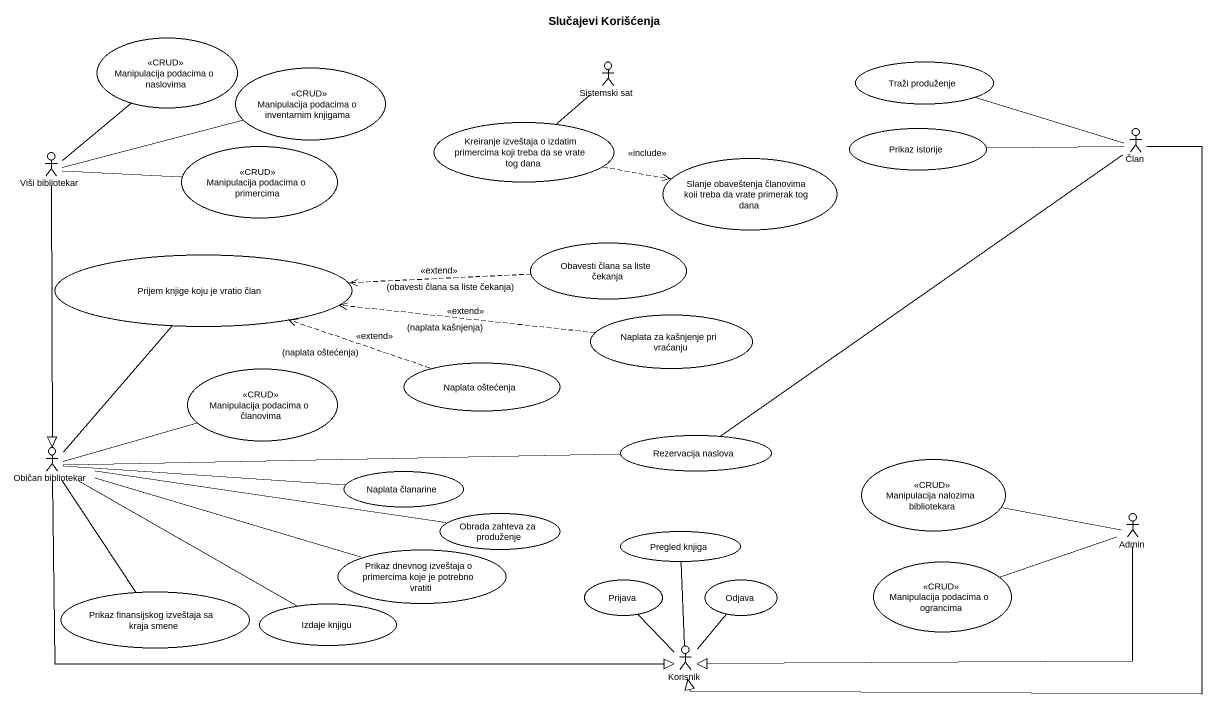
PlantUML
@startuml
title Slučajevi Korišćenja
usecase "Manipulacija podacima o naslovima" as Manipulacija_podacima_o <<CRUD>>
usecase "Manipulacija podacima o inventarnim knjigama" as Manipulacija_podacima_o_2 <<CRUD>>
actor "Sistemski sat" as Sistemski_sat
usecase "Traži produženje" as Traži_produženje
actor "Viši bibliotekar" as Viši_bibliotekar
usecase "Manipulacija podacima o primercima" as Manipulacija_podacima_o_3 <<CRUD>>
usecase "Kreiranje izveštaja o izdatim primercima koji treba da se vrate tog dana" as Kreiranje_izveštaja_o
usecase "Prikaz istorije" as Prikaz_istorije
actor Član
usecase "Slanje obaveštenja članovima koii treba da vrate primerak tog dana" as Slanje_obaveštenja
usecase "Prijem knjige koju je vratio član" as Prijem_knjige_koju_je
usecase "Obavesti člana sa liste čekanja" as Obavesti_člana_sa_liste
usecase "Naplata za kašnjenje pri vraćanju" as Naplata_za_kašnjenje_pri
usecase "Manipulacija podacima o članovima" as Manipulacija_podacima_o_4 <<CRUD>>
usecase "Naplata oštećenja" as Naplata_oštećenja
actor "Običan bibliotekar" as Običan_bibliotekar
usecase "Rezervacija naslova" as Rezervacija_naslova
usecase "Manipulacija nalozima bibliotekara" as Manipulacija_nalozima <<CRUD>>
usecase "Naplata članarine" as Naplata_članarine
usecase "Obrada zahteva za produženje" as Obrada_zahteva_za_produženje
usecase "Pregled knjiga" as Pregled_knjiga
actor Admin
usecase "Prikaz dnevnog izveštaja o primercima koje je potrebno vratiti" as Prikaz_dnevnog_izveštaja_o
usecase Prijava
usecase Odjava
usecase "Manipulacija podacima o ograncima" as Manipulacija_podacima_o_5 <<CRUD>>
usecase "Prikaz finansijskog izveštaja sa kraja smene" as Prikaz_finansijskog
usecase "Izdaje knjigu" as Izdaje_knjigu
actor Korisnik
Manipulacija_podacima_o -- Viši_bibliotekar
Manipulacija_podacima_o_2 -left- Viši_bibliotekar
Sistemski_sat -- Kreiranje_izveštaja_o
Traži_produženje -right- Član
Viši_bibliotekar --|> Običan_bibliotekar
Manipulacija_podacima_o_3 -left- Viši_bibliotekar
Kreiranje_izveštaja_o .right.> Slanje_obaveštenja : <<include>>
Prikaz_istorije -right- Član
Član --|> Korisnik
Prijem_knjige_koju_je -- Običan_bibliotekar
Obavesti_člana_sa_liste .left.> Prijem_knjige_koju_je : <<extend>>\n(obavesti člana sa liste čekanja)
Naplata_za_kašnjenje_pri .left.> Prijem_knjige_koju_je : <<extend>>\n(naplata kašnjenja)
Manipulacija_podacima_o_4 -left- Običan_bibliotekar
Naplata_oštećenja .left.> Prijem_knjige_koju_je : <<extend>>\n(naplata oštećenja)
Običan_bibliotekar -right- Izdaje_knjigu
Običan_bibliotekar -right-|> Korisnik
Rezervacija_naslova -up- Član
Rezervacija_naslova -left- Običan_bibliotekar
Manipulacija_nalozima -right- Admin
Naplata_članarine -left- Običan_bibliotekar
Obrada_zahteva_za_produženje -left- Običan_bibliotekar
Pregled_knjiga -- Korisnik
Admin -left-|> Korisnik
Prikaz_dnevnog_izveštaja_o -left- Običan_bibliotekar
Prijava -- Korisnik
Odjava -- Korisnik
Manipulacija_podacima_o_5 -right- Admin
Prikaz_finansijskog -up- Običan_bibliotekar
@enduml
